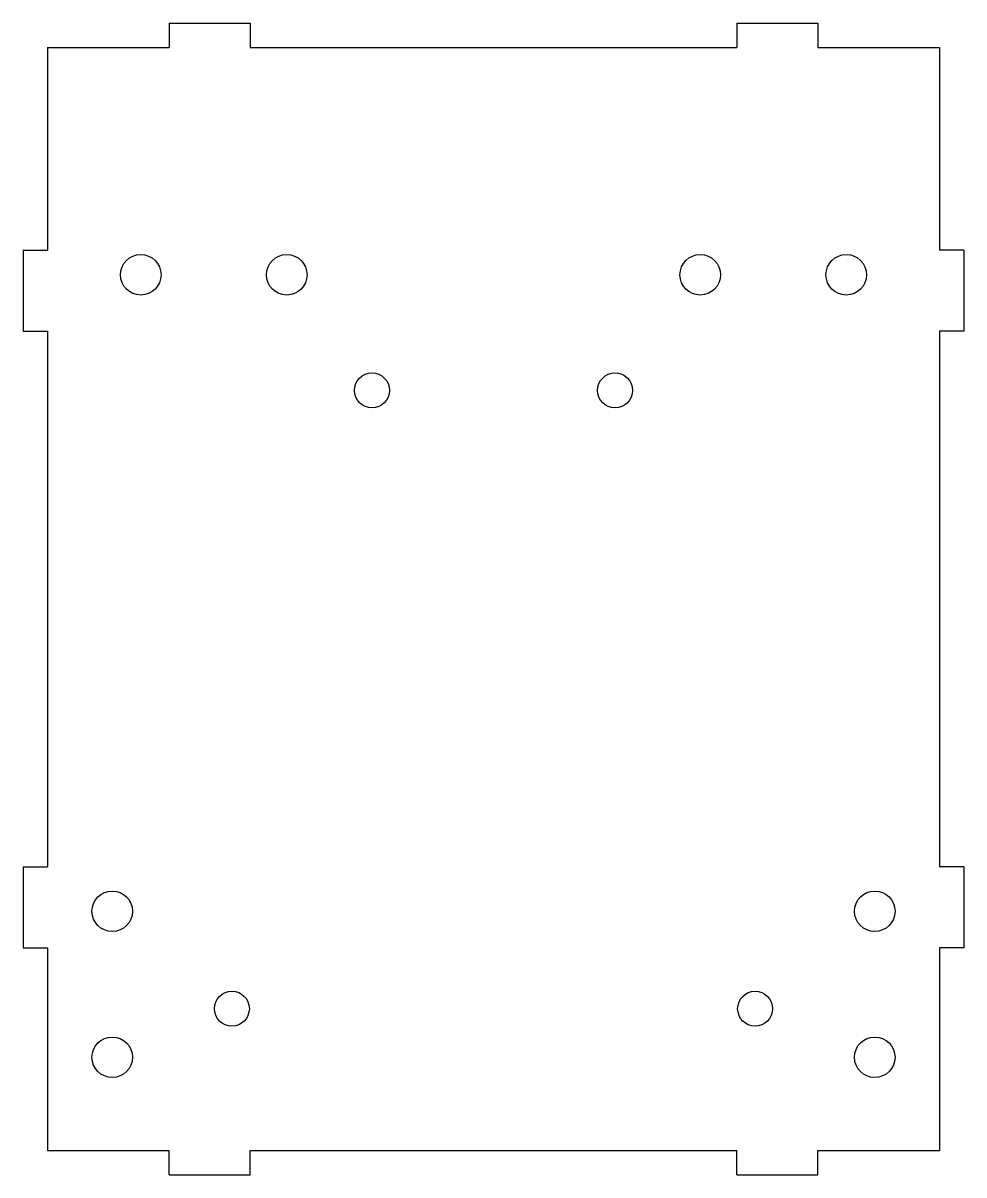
# Model space of a CAD drawing. Extents: x -58 to 58, y -63 to 79.
import ezdxf

# ---------------------------------------------------------------- set-up
doc = ezdxf.new("R2010")
doc.units = 0
doc.layers.add('VISIBLE', color=7, linetype='CONTINUOUS')

msp = doc.modelspace()

# ---------------------------------------------------------------- linework, layer by layer
at = {"layer": 'VISIBLE'}
for p, q in [((-40, 79.04), (-30, 79.04)), ((-40, 79.04), (-40, 76.04)), ((-30, 79.04), (-30, 76.04)), ((30, 79.04), (40, 79.04)), ((30, 79.04), (30, 76.04)), ((40, 79.04), (40, 76.04)), ((-55, 76.04), (-40, 76.04)), ((-55, 76.04), (-55, 51.04)), ((-30, 76.04), (30, 76.04)), ((40, 76.04), (55, 76.04)), ((55, 76.04), (55, 51.04)), ((-58, 51.04), (-55, 51.04)), ((-58, 51.04), (-58, 41.04)), ((58, 51.04), (55, 51.04)), ((58, 51.04), (58, 41.04)), ((-58, 41.04), (-55, 41.04)), ((-55, 41.04), (-55, -25)), ((55, 41.04), (55, -25)), ((58, 41.04), (55, 41.04)), ((-58, -25), (-55, -25)), ((-58, -25), (-58, -35)), ((58, -25), (55, -25)), ((58, -25), (58, -35)), ((-58, -35), (-55, -35)), ((-55, -35), (-55, -60)), ((55, -35), (55, -60)), ((58, -35), (55, -35)), ((-55, -60), (-40, -60)), ((-40, -63), (-40, -60)), ((-30, -63), (-30, -60)), ((-30, -60), (30, -60)), ((30, -63), (30, -60)), ((40, -63), (40, -60)), ((40, -60), (55, -60)), ((-40, -63), (-30, -63)), ((30, -63), (40, -63))]:
    msp.add_line(p, q, dxfattribs=at)
for centre, radius in [((-43.49, 48), 2.5), ((-25.49, 48), 2.5), ((25.49, 48), 2.5), ((43.49, 48), 2.5), ((-14.98, 33.75), 2.15), ((14.98, 33.75), 2.15), ((-47, -30.49), 2.5), ((47, -30.49), 2.5), ((-32.25, -42.5), 2.15), ((32.25, -42.5), 2.15), ((-47, -48.49), 2.5), ((47, -48.49), 2.5)]:
    msp.add_circle(centre, radius, dxfattribs=at)

doc.saveas('drawing.dxf')
